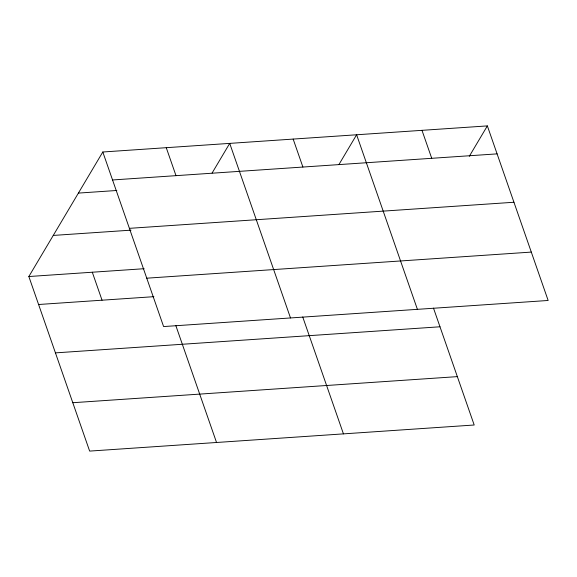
<?xml version="1.0" encoding="UTF-8"?>
<svg xmlns="http://www.w3.org/2000/svg" width="577" height="577" viewBox="0 0 577 577"><rect width="100%" height="100%" fill="white"/><g stroke="black" fill="none" stroke-linecap="round" stroke-linejoin="round"><path stroke-width="0.87" d="M433.486 308.111L474.193 425.004L89.644 451.099L28.85 276.527L102.807 151.996L487.356 125.901L548.15 300.473L163.601 326.56L102.807 151.996M212.084 173.064L229.711 143.385L290.498 317.949M338.987 164.452L356.615 134.773L417.402 309.344M469.281 156.345L487.356 125.901M112.551 179.966L497.1 153.871M78.4 193.093L116.828 190.482M129.399 228.341L513.948 202.253M53.257 235.43L131.008 230.158M28.85 276.527L144.135 268.709M146.753 278.186L531.302 252.091M38.594 304.505L153.871 296.679M55.435 352.879L439.991 326.784M72.796 402.717L457.345 376.63M421.989 130.337L431.726 158.307M293.159 139.079L302.903 167.049M302.737 316.982L343.445 433.875M166.263 147.69L175.999 175.66M175.834 325.594L216.541 442.487M92.298 272.221L102.042 300.199"/></g></svg>
